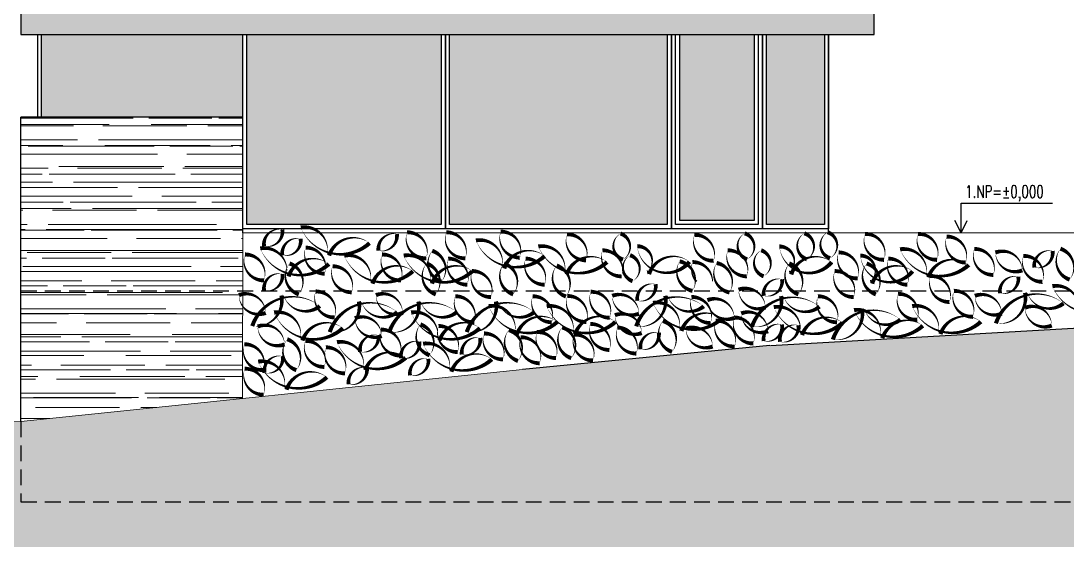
# Model space of a CAD drawing. Header units: metres. Extents: x -442 to 316, y -503 to 125.
# Drawn here: x 145.66 to 158.3, y -327.64 to -321.28 of the extents above; entities that cross this region are included whole.
import ezdxf

# ---------------------------------------------------------------- set-up
doc = ezdxf.new("R2010")
doc.units = ezdxf.units.M
doc.linetypes.add('DASHED', pattern=[19.05, 12.7, -6.35])
for name, color, linetype in [('popis', 6, 'Continuous'), ('SRAFA', 251, 'Continuous'), ('SRAFY', 3, 'Continuous'), ('zariz.predmety', 203, 'Continuous'), ('ZDIVO', 1, 'Continuous')]:
    doc.layers.add(name, color=color, linetype=linetype)
doc.styles.add('ROMANS', font='romans.shx', dxfattribs={"width": 0.7})
pattern_1 = [(0, (119.347, -343.87058), (0.5588, 0.254), [3.81, -0.508, 1.27, -0.254]), (0, (119.68482, -343.74358), (-0.254, 0.33782), [0.762, -0.08382, 1.524, -0.1905]), (0, (119.474, -343.65468), (1.3208, 0.17018), [2.032, -0.3556, 1.016, -0.254])]

msp = doc.modelspace()

# ---------------------------------------------------------------- hatches: boundary and pattern name
at = {"layer": 'SRAFA', "linetype": 'Continuous'}
for points in [[(150.74242, -321.44614), (148.39242, -321.44614), (148.39242, -323.74614), (150.74242, -323.74614)], [(150.84242, -321.44614), (150.84242, -323.74614), (153.473156, -323.74614), (153.473156, -321.44614)], [(154.52242, -321.44614), (153.623156, -321.44614), (153.623156, -323.69614), (154.52242, -323.69614)], [(155.37242, -321.44614), (154.67242, -321.44614), (154.67242, -323.74614), (155.37242, -323.74614)], [(175.632352, -324.09614), (175.632352, -327.644938), (133.892618, -327.644938), (133.892618, -326.59614), (137.462433, -326.59614), (137.462433, -326.39614), (138.662433, -326.39614), (138.962433, -326.39614), (145.66242, -326.12614), (151.722433, -325.49614), (154.712667, -325.206003), (159.772433, -324.918748), (164.832433, -324.631187), (174.247262, -324.09614)]]:
    msp.add_hatch(color=256, dxfattribs=at).paths.add_polyline_path(points)
at = {"layer": 'SRAFY', "linetype": 'Continuous', "lineweight": 0}
msp.add_hatch(color=252, dxfattribs=at).paths.add_polyline_path([(145.91242, -321.44614), (145.91242, -322.446141), (148.34242, -322.446141), (148.34242, -321.44614)])
h = msp.add_hatch(dxfattribs=at)
h.set_pattern_fill('AR-RROOF', color=256, scale=0.01, style=0)
h.set_pattern_definition(pattern_1)
h.paths.add_polyline_path([(148.342167, -324.546045), (148.34242, -323.84614), (148.34242, -322.446141), (145.662433, -322.446141), (145.662426, -324.546022)])
h = msp.add_hatch(dxfattribs=at)
h.set_pattern_fill('AR-RROOF', color=256, scale=0.01, style=0)
h.set_pattern_definition(pattern_1)
h.paths.add_polyline_path([(148.3421, -324.732443, -0.152589815), (148.296652, -324.598313, -0.049879311), (148.342153, -324.585562), (148.342167, -324.546045), (145.662422, -324.546022), (145.66242, -326.12614), (148.341697, -325.847602)])
at = {"layer": 'ZDIVO', "linetype": 'Continuous', "lineweight": 0}
h = msp.add_hatch(color=254, dxfattribs=at)
h.dxf.hatch_style = 1
h.paths.add_polyline_path([(155.97242, -316.64614), (145.66242, -316.64614), (145.66242, -321.44614), (155.97242, -321.44614)])
h.paths.add_polyline_path([(151.442417, -318.64614, -1), (152.442417, -318.64614, -1)], flags=16)
h.paths.add_polyline_path([(150.077392, -319.39614, -1), (147.377392, -319.39614, -1)], flags=16)
h.paths.add_polyline_path([(150.077051, -319.365813), (148.955956, -319.365813), (148.955956, -319.309361), (150.0746, -319.309361)], flags=0)
h.paths.add_polyline_path([(150.075911, -319.459361), (150.072077, -319.515813), (148.955956, -319.515813), (148.955956, -319.459361)], flags=0)
h.paths.add_polyline_path([(150.065294, -319.215813), (148.955956, -319.215813), (148.955956, -319.159361), (150.056465, -319.159361)], flags=0)
h.paths.add_polyline_path([(150.060447, -319.609361), (150.050183, -319.665813), (148.955956, -319.665813), (148.955956, -319.609361)], flags=0)
h.paths.add_polyline_path([(150.036355, -319.065813), (148.955956, -319.065813), (148.955956, -319.009361), (150.020799, -319.009361)], flags=0)
h.paths.add_polyline_path([(150.027611, -319.759361), (150.010503, -319.815813), (148.955956, -319.815813), (148.955956, -319.759361)], flags=0)
h.paths.add_polyline_path([(149.989052, -318.915813), (148.955956, -318.915813), (148.955956, -318.859361), (149.966088, -318.859361)], flags=0)
h.paths.add_polyline_path([(149.976033, -319.909361), (149.951309, -319.965813), (148.955956, -319.965813), (148.955956, -319.909361)], flags=0)
h.paths.add_polyline_path([(149.921204, -318.765813), (148.955956, -318.765813), (148.955956, -318.709361), (149.889646, -318.709361)], flags=0)
h.paths.add_polyline_path([(149.903248, -320.059361), (149.86957, -320.115813), (148.955956, -320.115813), (148.955956, -320.059361)], flags=0)
h.paths.add_polyline_path([(149.829022, -318.615813), (148.955956, -318.615813), (148.955956, -318.559361), (149.786779, -318.559361)], flags=0)
h.paths.add_polyline_path([(149.804969, -320.209361), (149.759946, -320.265813), (148.955956, -320.265813), (148.955956, -320.209361)], flags=0)
h.paths.add_polyline_path([(149.705651, -318.465813), (148.955956, -318.465813), (148.955956, -318.409361), (149.648677, -318.409361)], flags=0)
h.paths.add_polyline_path([(149.673281, -320.359361), (149.612133, -320.415813), (148.955956, -320.415813), (148.955956, -320.359361)], flags=0)
h.paths.add_polyline_path([(149.536956, -318.315813), (148.955956, -318.315813), (148.955956, -318.259361), (149.455563, -318.259361)], flags=0)
h.paths.add_polyline_path([(149.491093, -320.509361), (149.401458, -320.565813), (148.955956, -320.565813), (148.955956, -320.509361)], flags=0)
h.paths.add_polyline_path([(149.315478, -318.180963), (148.955956, -318.180963), (148.955956, -318.124511), (149.180668, -318.124511)], flags=0)
h.paths.add_polyline_path([(149.203599, -320.659361), (149.011932, -320.715813), (148.955956, -320.715813), (148.955956, -320.659361)], flags=0)

# ---------------------------------------------------------------- linework, layer by layer
for p, q in [((155.97242, -321.44614), (155.97242, -316.64614)), ((145.66242, -318.34614), (145.66242, -321.44614)), ((145.66242, -321.44614), (145.912368, -321.44614)), ((145.86242, -321.44614), (145.86242, -322.44614)), ((145.91242, -322.44614), (145.91242, -321.44614)), ((145.91242, -321.44614), (155.97242, -321.44614)), ((148.34242, -322.44614), (148.34242, -321.44614)), ((155.42242, -323.84614), (155.42242, -321.44614)), ((155.42242, -323.84614), (155.42242, -321.44614)), ((148.34242, -322.446141), (145.66242, -322.446141)), ((148.34242, -323.84614), (148.34242, -322.446141))]:
    msp.add_line(p, q)
at = {"layer": 'SRAFY', "linetype": 'Continuous'}
for p, q in [((145.66242, -326.12614), (145.662433, -322.446141)), ((157.02388, -323.84614), (157.02388, -323.484987)), ((157.02388, -323.484987), (158.127158, -323.484987)), ((157.02388, -323.84614), (156.949378, -323.694907)), ((157.02388, -323.84614), (157.098381, -323.694907))]:
    msp.add_line(p, q, dxfattribs=at)
at = {"layer": 'SRAFY', "linetype": 'DASHED', "ltscale": 0.015}
for p, q in [((145.662433, -324.546022), (159.772433, -324.54614)), ((145.66242, -326.12614), (145.662415, -327.096022)), ((145.662415, -327.096011), (159.772433, -327.09614))]:
    msp.add_line(p, q, dxfattribs=at)
at = {"layer": 'SRAFY', "linetype": 'Continuous', "lineweight": 0, "ltscale": 20}
msp.add_lwpolyline([(145.66242, -316.64614), (155.97242, -316.64614), (155.97242, -321.44614), (145.66242, -321.44614)], close=True, dxfattribs=at)
msp.add_lwpolyline([(145.66242, -316.64614), (155.97242, -316.64614), (155.97242, -321.44614), (145.66242, -321.44614)], close=True, dxfattribs=at)
at = {"layer": 'SRAFY', "linetype": 'Continuous'}
for points in [[(150.79242, -321.44614), (150.79242, -323.79614), (148.34242, -323.79614), (148.34242, -321.44614)], [(150.74242, -321.44614), (150.74242, -323.74614), (148.39242, -323.74614), (148.39242, -321.44614)], [(153.523156, -321.44614), (153.523156, -323.79614), (150.79242, -323.79614), (150.79242, -321.44614)], [(153.473156, -321.44614), (153.473156, -323.74614), (150.84242, -323.74614), (150.84242, -321.44614)], [(154.62242, -321.44614), (154.62242, -323.79614), (153.523156, -323.79614), (153.523156, -321.44614)], [(154.57242, -321.44614), (154.57242, -323.74614), (153.573156, -323.74614), (153.573156, -321.44614)], [(154.52242, -321.44614), (154.52242, -323.69614), (153.623156, -323.69614), (153.623156, -321.44614)], [(155.42242, -321.44614), (155.42242, -323.79614), (154.62242, -323.79614), (154.62242, -321.44614)], [(155.37242, -321.44614), (155.37242, -323.74614), (154.67242, -323.74614), (154.67242, -321.44614)]]:
    msp.add_lwpolyline(points, dxfattribs=at)
at = {"layer": 'zariz.predmety', "color": 253, "linetype": 'Continuous', "ltscale": 0.001}
for points in [[(149.875377, -323.969819, 0, 0, 0.520567051), (149.875377, -323.969819, 0, 0.05, 0.520567051), (149.387014, -324.11965, 0, 0.05, 0.520567051), (149.363913, -324.09797, 0, 0.05, 0.520567051), (149.044541, -323.780876, 0, 0.05, 0.520567051), (149.875377, -323.969819, 0.05, 0.05, 0)], [(148.600158, -324.006088, 0, 0, 0.520567051), (148.600158, -324.006088, 0, 0.05, 0.520567051), (148.822451, -323.806379, 0, 0.05, 0.520567051), (148.600158, -324.006088, 0.05, 0.05, 0)], [(148.820757, -324.116348, 0, 0, 0.520567051), (148.820757, -324.116348, 0, 0.05, 0.520567051), (149.04305, -323.916639, 0, 0.05, 0.520567051), (148.820757, -324.116348, 0.05, 0.05, 0)], [(149.983368, -324.059728, 0, 0, 0.520567051), (149.983368, -324.059728, 0, 0.05, 0.520567051), (150.205661, -323.860019, 0, 0.05, 0.520567051), (149.983368, -324.059728, 0.05, 0.05, 0)], [(150.329986, -323.838956, 0, 0, 0.520567051), (150.329986, -323.838956, 0, 0.05, 0.520567051), (150.559931, -324.152697, 0, 0.05, 0.520567051), (150.329986, -323.838956, 0.05, 0.05, 0)], [(150.802576, -323.838956, 0, 0, 0.520567051), (150.802576, -323.838956, 0, 0.05, 0.520567051), (151.032521, -324.152697, 0, 0.05, 0.520567051), (150.802576, -323.838956, 0.05, 0.05, 0)], [(151.461272, -323.830596, 0, 0, 0.520567051), (151.461272, -323.830596, 0, 0.05, 0.520567051), (151.691217, -324.144336, 0, 0.05, 0.520567051), (151.461272, -323.830596, 0.05, 0.05, 0)], [(152.262615, -323.863677, 0, 0, 0.520567051), (152.262615, -323.863677, 0, 0.05, 0.520567051), (152.49256, -324.177417, 0, 0.05, 0.520567051), (152.262615, -323.863677, 0.05, 0.05, 0)], [(152.908274, -323.853847, 0, 0, 0.520567051), (152.908274, -323.853847, 0, 0.05, 0.642491132), (152.938219, -324.167588, 0, 0.05, 0.642491132), (152.908274, -323.853847, 0.05, 0.05, 0)], [(153.802129, -323.869584, 0, 0, 0.520567051), (153.802129, -323.869584, 0, 0.05, 0.520567051), (154.032074, -324.183325, 0, 0.05, 0.520567051), (153.802129, -323.869584, 0.05, 0.05, 0)], [(154.409373, -323.850893, 0, 0, 0.520567051), (154.409373, -323.850893, 0, 0.05, 0.642491132), (154.439318, -324.164634, 0, 0.05, 0.642491132), (154.409373, -323.850893, 0.05, 0.05, 0)], [(155.130373, -323.850893, 0, 0, 0.520567051), (155.130373, -323.850893, 0, 0.05, 0.642491132), (155.160318, -324.164634, 0, 0.05, 0.642491132), (155.130373, -323.850893, 0.05, 0.05, 0)], [(155.410682, -323.837414, 0, 0, 0.520567051), (155.410682, -323.837414, 0, 0.05, 0.642491132), (155.440626, -324.151155, 0, 0.05, 0.642491132), (155.410682, -323.837414, 0.05, 0.05, 0)], [(156.092916, -324.171722, 0, 0, 0.520567051), (156.092916, -324.171722, 0, 0.05, 0.520567051), (155.862971, -323.857981, 0, 0.05, 0.520567051), (156.092916, -324.171722, 0.05, 0.05, 0)], [(156.733949, -324.171722, 0, 0, 0.520567051), (156.733949, -324.171722, 0, 0.05, 0.520567051), (156.504004, -323.857981, 0, 0.05, 0.520567051), (156.733949, -324.171722, 0.05, 0.05, 0)], [(157.079832, -324.204067, 0, 0, 0.520567051), (157.079832, -324.204067, 0, 0.05, 0.520567051), (156.849888, -323.890327, 0, 0.05, 0.520567051), (157.079832, -324.204067, 0.05, 0.05, 0)], [(149.385226, -324.222433, 0, 0, 0.520567051), (149.385226, -324.222433, 0, 0.05, 0.520567051), (148.896864, -324.372264, 0, 0.05, 0.520567051), (148.873762, -324.350583, 0, 0.05, 0.520567051), (148.55439, -324.033489, 0, 0.05, 0.520567051), (149.385226, -324.222433, 0.05, 0.05, 0)], [(149.332358, -324.338165, 0, 0, 0.520567051), (149.332358, -324.338165, 0, 0.05, 0.520567051), (149.102413, -324.024424, 0, 0.05, 0.520567051), (149.332358, -324.338165, 0.05, 0.05, 0)], [(151.991744, -324.125711, 0, 0, 0.520567051), (151.991744, -324.125711, 0, 0.05, 0.520567051), (151.503381, -324.275542, 0, 0.05, 0.520567051), (151.48028, -324.253862, 0, 0.05, 0.520567051), (151.160908, -323.936767, 0, 0.05, 0.520567051), (151.991744, -324.125711, 0.05, 0.05, 0)], [(152.746038, -324.198776, 0, 0, 0.520567051), (152.746038, -324.198776, 0, 0.05, 0.520567051), (152.257675, -324.348607, 0, 0.05, 0.520567051), (152.234574, -324.326927, 0, 0.05, 0.520567051), (151.915202, -324.009832, 0, 0.05, 0.520567051), (152.746038, -324.198776, 0.05, 0.05, 0)], [(153.7416, -324.195704, 0, 0, 0.520567051), (153.7416, -324.195704, 0, 0.05, 0.520567051), (153.253238, -324.345535, 0, 0.05, 0.520567051), (153.230136, -324.323855, 0, 0.05, 0.691467557), (153.110764, -324.00676, 0, 0.05, 0.673550101), (153.7416, -324.195704, 0.05, 0.05, 0)], [(155.459928, -324.198848, 0, 0, 0.520567051), (155.459928, -324.198848, 0, 0.05, 0.520567051), (154.971565, -324.348679, 0, 0.05, 0.520567051), (154.948464, -324.326998, 0, 0.05, 0.691467557), (154.829092, -324.009904, 0, 0.05, 0.673550101), (155.459928, -324.198848, 0.05, 0.05, 0)], [(157.117283, -324.233741, 0, 0, 0.520567051), (157.117283, -324.233741, 0, 0.05, 0.520567051), (156.628921, -324.383572, 0, 0.05, 0.520567051), (156.605819, -324.361891, 0, 0.05, 0.520567051), (156.286447, -324.044797, 0, 0.05, 0.520567051), (157.117283, -324.233741, 0.05, 0.05, 0)], [(157.18381, -324.039896, 0, 0, 0.520567051), (157.18381, -324.039896, 0, 0.05, 0.520567051), (157.413754, -324.353637, 0, 0.05, 0.520567051), (157.18381, -324.039896, 0.05, 0.05, 0)], [(158.335724, -324.410503, 0, 0, 0.520567051), (158.335724, -324.410503, 0, 0.05, 0.520567051), (158.225274, -324.03753, 0, 0.05, 0.520567051), (158.335724, -324.410503, 0.05, 0.05, 0)], [(148.369847, -324.106819, 0, 0, 0.520567051), (148.369847, -324.106819, 0, 0.05, 0.520567051), (148.599791, -324.42056, 0, 0.05, 0.520567051), (148.369847, -324.106819, 0.05, 0.05, 0)], [(150.399704, -324.309446, 0, 0, 0.520567051), (150.399704, -324.309446, 0, 0.05, 0.520567051), (149.911341, -324.459277, 0, 0.05, 0.520567051), (149.88824, -324.437597, 0, 0.05, 0.520567051), (149.568868, -324.120502, 0, 0.05, 0.520567051), (150.399704, -324.309446, 0.05, 0.05, 0)], [(150.025435, -324.106819, 0, 0, 0.520567051), (150.025435, -324.106819, 0, 0.05, 0.520567051), (150.25538, -324.42056, 0, 0.05, 0.520567051), (150.025435, -324.106819, 0.05, 0.05, 0)], [(151.11916, -324.309446, 0, 0, 0.520567051), (151.11916, -324.309446, 0, 0.05, 0.520567051), (150.630798, -324.459277, 0, 0.05, 0.520567051), (150.607696, -324.437597, 0, 0.05, 0.520567051), (150.288324, -324.120502, 0, 0.05, 0.520567051), (151.11916, -324.309446, 0.05, 0.05, 0)], [(150.743875, -324.435735, 0, 0, 0.520567051), (150.743875, -324.435735, 0, 0.05, 0.520567051), (150.633425, -324.062763, 0, 0.05, 0.520567051), (150.743875, -324.435735, 0.05, 0.05, 0)], [(151.055579, -324.471326, 0, 0, 0.520567051), (151.055579, -324.471326, 0, 0.05, 0.520567051), (150.825635, -324.157585, 0, 0.05, 0.520567051), (151.055579, -324.471326, 0.05, 0.05, 0)], [(151.991712, -324.471326, 0, 0, 0.520567051), (151.991712, -324.471326, 0, 0.05, 0.520567051), (151.761767, -324.157585, 0, 0.05, 0.520567051), (151.991712, -324.471326, 0.05, 0.05, 0)], [(152.9205, -324.370821, 0, 0, 0.520567051), (152.9205, -324.370821, 0, 0.05, 0.520567051), (152.690556, -324.05708, 0, 0.05, 0.520567051), (152.9205, -324.370821, 0.05, 0.05, 0)], [(153.023921, -324.115602, 0, 0, 0.520567051), (153.023921, -324.115602, 0, 0.05, 0.642491132), (153.053865, -324.429343, 0, 0.05, 0.642491132), (153.023921, -324.115602, 0.05, 0.05, 0)], [(154.434713, -324.370501, 0, 0, 0.520567051), (154.434713, -324.370501, 0, 0.05, 0.520567051), (154.204768, -324.05676, 0, 0.05, 0.520567051), (154.434713, -324.370501, 0.05, 0.05, 0)], [(154.608046, -324.056373, 0, 0, 0.520567051), (154.608046, -324.056373, 0, 0.05, 0.642491132), (154.63799, -324.370113, 0, 0.05, 0.642491132), (154.608046, -324.056373, 0.05, 0.05, 0)], [(155.773174, -324.396108, 0, 0, 0.520567051), (155.773174, -324.396108, 0, 0.05, 0.520567051), (155.54323, -324.082367, 0, 0.05, 0.520567051), (155.773174, -324.396108, 0.05, 0.05, 0)], [(156.437903, -324.309446, 0, 0, 0.520567051), (156.437903, -324.309446, 0, 0.05, 0.520567051), (155.94954, -324.459277, 0, 0.05, 0.520567051), (155.926439, -324.437597, 0, 0.05, 0.691467557), (155.807067, -324.120502, 0, 0.05, 0.673550101), (156.437903, -324.309446, 0.05, 0.05, 0)], [(156.374322, -324.471326, 0, 0, 0.520567051), (156.374322, -324.471326, 0, 0.05, 0.520567051), (156.144378, -324.157585, 0, 0.05, 0.520567051), (156.374322, -324.471326, 0.05, 0.05, 0)], [(157.763382, -324.298947, 0, 0, 0.520567051), (157.763382, -324.298947, 0, 0.05, 0.520567051), (157.439516, -324.083498, 0, 0.05, 0.520567051), (157.763382, -324.298947, 0.05, 0.05, 0)], [(158.007561, -324.437728, 0, 0, 0.520567051), (158.007561, -324.437728, 0, 0.05, 0.520567051), (157.777616, -324.123987, 0, 0.05, 0.520567051), (158.007561, -324.437728, 0.05, 0.05, 0)], [(157.908184, -324.264473, 0, 0, 0.520567051), (157.908184, -324.264473, 0, 0.05, 0.520567051), (158.130477, -324.064763, 0, 0.05, 0.520567051), (157.908184, -324.264473, 0.05, 0.05, 0)], [(149.019439, -324.588667, 0, 0, 0.520567051), (149.019439, -324.588667, 0, 0.05, 0.520567051), (148.90899, -324.215694, 0, 0.05, 0.520567051), (149.019439, -324.588667, 0.05, 0.05, 0)], [(149.658337, -324.563289, 0, 0, 0.520567051), (149.658337, -324.563289, 0, 0.05, 0.520567051), (149.428392, -324.249549, 0, 0.05, 0.520567051), (149.658337, -324.563289, 0.05, 0.05, 0)], [(150.675028, -324.588667, 0, 0, 0.520567051), (150.675028, -324.588667, 0, 0.05, 0.520567051), (150.564579, -324.215694, 0, 0.05, 0.520567051), (150.675028, -324.588667, 0.05, 0.05, 0)], [(151.611161, -324.588667, 0, 0, 0.520567051), (151.611161, -324.588667, 0, 0.05, 0.520567051), (151.500711, -324.215694, 0, 0.05, 0.520567051), (151.611161, -324.588667, 0.05, 0.05, 0)], [(152.247969, -324.614206, 0, 0, 0.520567051), (152.247969, -324.614206, 0, 0.05, 0.520567051), (152.137519, -324.241233, 0, 0.05, 0.520567051), (152.247969, -324.614206, 0.05, 0.05, 0)], [(153.622961, -324.190435, 0, 0, 0.520567051), (153.622961, -324.190435, 0, 0.05, 0.520567051), (153.778413, -324.547005, 0, 0.05, 0.520567051), (153.622961, -324.190435, 0.05, 0.05, 0)], [(154.06994, -324.209691, 0, 0, 0.520567051), (154.06994, -324.209691, 0, 0.05, 0.520567051), (154.225392, -324.566261, 0, 0.05, 0.520567051), (154.06994, -324.209691, 0.05, 0.05, 0)], [(155.057638, -324.588667, 0, 0, 0.520567051), (155.057638, -324.588667, 0, 0.05, 0.520567051), (154.947189, -324.215694, 0, 0.05, 0.520567051), (155.057638, -324.588667, 0.05, 0.05, 0)], [(155.993771, -324.588667, 0, 0, 0.520567051), (155.993771, -324.588667, 0, 0.05, 0.520567051), (155.883321, -324.215694, 0, 0.05, 0.520567051), (155.993771, -324.588667, 0.05, 0.05, 0)], [(148.600158, -324.542491, 0, 0, 0.520567051), (148.600158, -324.542491, 0, 0.05, 0.520567051), (148.822451, -324.342782, 0, 0.05, 0.520567051), (148.600158, -324.542491, 0.05, 0.05, 0)], [(151.344588, -324.621522, 0, 0, 0.520567051), (151.344588, -324.621522, 0, 0.05, 0.520567051), (151.114643, -324.307781, 0, 0.05, 0.520567051), (151.344588, -324.621522, 0.05, 0.05, 0)], [(154.638357, -324.606581, 0, 0, 0.520567051), (154.638357, -324.606581, 0, 0.05, 0.520567051), (154.86065, -324.406872, 0, 0.05, 0.520567051), (154.638357, -324.606581, 0.05, 0.05, 0)], [(155.727198, -324.621522, 0, 0, 0.520567051), (155.727198, -324.621522, 0, 0.05, 0.520567051), (155.497253, -324.307781, 0, 0.05, 0.520567051), (155.727198, -324.621522, 0.05, 0.05, 0)], [(156.883778, -324.680933, 0, 0, 0.520567051), (156.883778, -324.680933, 0, 0.05, 0.520567051), (156.653834, -324.367193, 0, 0.05, 0.520567051), (156.883778, -324.680933, 0.05, 0.05, 0)], [(157.493858, -324.575442, 0, 0, 0.520567051), (157.493858, -324.575442, 0, 0.05, 0.520567051), (157.716151, -324.375732, 0, 0.05, 0.520567051), (157.493858, -324.575442, 0.05, 0.05, 0)], [(149.4543, -324.867745, 0, 0, 0.520567051), (149.4543, -324.867745, 0, 0.05, 0.520567051), (149.224356, -324.554004, 0, 0.05, 0.520567051), (149.4543, -324.867745, 0.05, 0.05, 0)], [(153.111248, -324.66581, 0, 0, 0.520567051), (153.111248, -324.66581, 0, 0.05, 0.520567051), (153.333541, -324.466101, 0, 0.05, 0.520567051), (153.111248, -324.66581, 0.05, 0.05, 0)], [(154.658717, -324.747796, 0, 0, 0.520567051), (154.658717, -324.747796, 0, 0.05, 0.520567051), (154.334851, -324.532346, 0, 0.05, 0.520567051), (154.658717, -324.747796, 0.05, 0.05, 0)], [(157.166639, -324.86046, 0, 0, 0.520567051), (157.166639, -324.86046, 0, 0.05, 0.520567051), (156.936695, -324.546719, 0, 0.05, 0.520567051), (157.166639, -324.86046, 0.05, 0.05, 0)], [(158.958582, -324.679051, 0, 0, 0.520567051), (158.958582, -324.679051, 0, 0.05, 0.520567051), (158.470219, -324.828882, 0, 0.05, 0.520567051), (158.447118, -324.807202, 0, 0.05, 0.520567051), (158.127746, -324.490108, 0, 0.05, 0.520567051), (158.958582, -324.679051, 0.05, 0.05, 0)], [(148.620518, -324.813763, 0, 0, 0.520567051), (148.620518, -324.813763, 0, 0.05, 0.520567051), (148.296652, -324.598313, 0, 0.05, 0.520567051), (148.620518, -324.813763, 0.05, 0.05, 0)], [(148.457895, -324.972617, 0, 0, 0.520567051), (148.457895, -324.972617, 0, 0.05, 0.520567051), (148.81035, -324.602857, 0, 0.05, 0.520567051), (148.841108, -324.610449, 0, 0.05, 0.520567051), (149.274837, -324.730558, 0, 0.05, 0.520567051), (148.457895, -324.972617, 0.05, 0.05, 0)], [(149.394027, -325.045551, 0, 0, 0.520567051), (149.394027, -325.045551, 0, 0.05, 0.520567051), (149.746482, -324.675791, 0, 0.05, 0.520567051), (149.777241, -324.683383, 0, 0.05, 0.520567051), (150.21097, -324.803492, 0, 0.05, 0.520567051), (149.394027, -325.045551, 0.05, 0.05, 0)], [(150.276107, -324.813763, 0, 0, 0.520567051), (150.276107, -324.813763, 0, 0.05, 0.520567051), (149.952241, -324.598313, 0, 0.05, 0.520567051), (150.276107, -324.813763, 0.05, 0.05, 0)], [(150.113484, -325.045551, 0, 0, 0.520567051), (150.113484, -325.045551, 0, 0.05, 0.520567051), (150.465939, -324.675791, 0, 0.05, 0.520567051), (150.496697, -324.683383, 0, 0.05, 0.520567051), (150.930426, -324.803492, 0, 0.05, 0.520567051), (150.113484, -325.045551, 0.05, 0.05, 0)], [(151.140551, -324.925978, 0, 0, 0.520567051), (151.140551, -324.925978, 0, 0.05, 0.520567051), (150.910607, -324.612237, 0, 0.05, 0.520567051), (151.140551, -324.925978, 0.05, 0.05, 0)], [(151.049616, -325.045551, 0, 0, 0.520567051), (151.049616, -325.045551, 0, 0.05, 0.520567051), (151.402071, -324.675791, 0, 0.05, 0.520567051), (151.43283, -324.683383, 0, 0.05, 0.520567051), (151.866559, -324.803492, 0, 0.05, 0.520567051), (151.049616, -325.045551, 0.05, 0.05, 0)], [(152.076684, -324.925978, 0, 0, 0.520567051), (152.076684, -324.925978, 0, 0.05, 0.520567051), (151.846739, -324.612237, 0, 0.05, 0.520567051), (152.076684, -324.925978, 0.05, 0.05, 0)], [(152.495924, -324.92267, 0, 0, 0.520567051), (152.495924, -324.92267, 0, 0.05, 0.520567051), (152.26598, -324.608929, 0, 0.05, 0.520567051), (152.495924, -324.92267, 0.05, 0.05, 0)], [(152.778785, -324.871679, 0, 0, 0.520567051), (152.778785, -324.871679, 0, 0.05, 0.520567051), (152.548841, -324.557938, 0, 0.05, 0.520567051), (152.778785, -324.871679, 0.05, 0.05, 0)], [(153.131608, -324.822546, 0, 0, 0.520567051), (153.131608, -324.822546, 0, 0.05, 0.520567051), (152.807742, -324.607096, 0, 0.05, 0.520567051), (153.131608, -324.822546, 0.05, 0.05, 0)], [(153.097203, -324.975661, 0, 0, 0.520567051), (153.097203, -324.975661, 0, 0.05, 0.520567051), (153.449658, -324.605901, 0, 0.05, 0.520567051), (153.480417, -324.613494, 0, 0.05, 0.520567051), (153.914146, -324.733603, 0, 0.05, 0.520567051), (153.097203, -324.975661, 0.05, 0.05, 0)], [(153.996052, -324.934761, 0, 0, 0.520567051), (153.996052, -324.934761, 0, 0.05, 0.520567051), (153.766107, -324.62102, 0, 0.05, 0.520567051), (153.996052, -324.934761, 0.05, 0.05, 0)], [(154.283129, -324.87408, 0, 0, 0.520567051), (154.283129, -324.87408, 0, 0.05, 0.520567051), (153.959263, -324.658631, 0, 0.05, 0.520567051), (154.283129, -324.87408, 0.05, 0.05, 0)], [(154.496094, -324.979584, 0, 0, 0.520567051), (154.496094, -324.979584, 0, 0.05, 0.520567051), (154.848549, -324.609824, 0, 0.05, 0.520567051), (154.879307, -324.617416, 0, 0.05, 0.520567051), (155.313037, -324.737525, 0, 0.05, 0.520567051), (154.496094, -324.979584, 0.05, 0.05, 0)], [(155.523161, -324.925978, 0, 0, 0.520567051), (155.523161, -324.925978, 0, 0.05, 0.520567051), (155.293217, -324.612237, 0, 0.05, 0.520567051), (155.523161, -324.925978, 0.05, 0.05, 0)], [(156.493378, -324.89715, 0, 0, 0.520567051), (156.493378, -324.89715, 0, 0.05, 0.520567051), (156.263433, -324.58341, 0, 0.05, 0.520567051), (156.493378, -324.89715, 0.05, 0.05, 0)], [(157.514218, -324.822546, 0, 0, 0.520567051), (157.514218, -324.822546, 0, 0.05, 0.520567051), (157.190352, -324.607096, 0, 0.05, 0.520567051), (157.514218, -324.822546, 0.05, 0.05, 0)], [(157.444528, -324.939905, 0, 0, 0.520567051), (157.444528, -324.939905, 0, 0.05, 0.520567051), (157.796983, -324.570145, 0, 0.05, 0.520567051), (157.827741, -324.577738, 0, 0.05, 0.520567051), (158.261471, -324.697846, 0, 0.05, 0.520567051), (157.444528, -324.939905, 0.05, 0.05, 0)], [(149.553204, -324.99781, 0, 0, 0.520567051), (149.553204, -324.99781, 0, 0.05, 0.520567051), (149.064841, -325.147641, 0, 0.05, 0.520567051), (149.04174, -325.125961, 0, 0.05, 0.520567051), (148.722368, -324.808866, 0, 0.05, 0.520567051), (149.553204, -324.99781, 0.05, 0.05, 0)], [(151.208793, -324.99781, 0, 0, 0.520567051), (151.208793, -324.99781, 0, 0.05, 0.520567051), (150.72043, -325.147641, 0, 0.05, 0.520567051), (150.697329, -325.125961, 0, 0.05, 0.520567051), (150.377957, -324.808866, 0, 0.05, 0.520567051), (151.208793, -324.99781, 0.05, 0.05, 0)], [(152.144925, -324.921879, 0, 0, 0.520567051), (152.144925, -324.921879, 0, 0.05, 0.520567051), (151.656563, -325.07171, 0, 0.05, 0.520567051), (151.633461, -325.05003, 0, 0.05, 0.520567051), (151.31409, -324.732935, 0, 0.05, 0.520567051), (152.144925, -324.921879, 0.05, 0.05, 0)], [(152.847027, -324.921879, 0, 0, 0.520567051), (152.847027, -324.921879, 0, 0.05, 0.520567051), (152.358665, -325.07171, 0, 0.05, 0.520567051), (152.335563, -325.05003, 0, 0.05, 0.520567051), (152.016191, -324.732935, 0, 0.05, 0.520567051), (152.847027, -324.921879, 0.05, 0.05, 0)], [(154.132592, -324.881431, 0, 0, 0.520567051), (154.132592, -324.881431, 0, 0.05, 0.520567051), (153.644229, -325.031262, 0, 0.05, 0.520567051), (153.621128, -325.009581, 0, 0.05, 0.520567051), (153.301756, -324.692487, 0, 0.05, 0.520567051), (154.132592, -324.881431, 0.05, 0.05, 0)], [(154.691125, -325.034693, 0, 0, 0.520567051), (154.691125, -325.034693, 0, 0.05, 0.520567051), (154.367259, -324.819243, 0, 0.05, 0.520567051), (154.691125, -325.034693, 0.05, 0.05, 0)], [(155.591403, -324.931843, 0, 0, 0.520567051), (155.591403, -324.931843, 0, 0.05, 0.520567051), (155.103041, -325.081674, 0, 0.05, 0.520567051), (155.079939, -325.059994, 0, 0.05, 0.520567051), (154.760567, -324.742899, 0, 0.05, 0.520567051), (155.591403, -324.931843, 0.05, 0.05, 0)], [(155.473885, -325.135774, 0, 0, 0.520567051), (155.473885, -325.135774, 0, 0.05, 0.520567051), (155.82634, -324.766014, 0, 0.05, 0.520567051), (155.857099, -324.773607, 0, 0.05, 0.520567051), (156.290828, -324.893715, 0, 0.05, 0.520567051), (155.473885, -325.135774, 0.05, 0.05, 0)], [(156.561619, -324.968983, 0, 0, 0.520567051), (156.561619, -324.968983, 0, 0.05, 0.520567051), (156.073257, -325.118814, 0, 0.05, 0.520567051), (156.050155, -325.097133, 0, 0.05, 0.520567051), (155.730783, -324.780039, 0, 0.05, 0.520567051), (156.561619, -324.968983, 0.05, 0.05, 0)], [(157.263721, -324.920046, 0, 0, 0.520567051), (157.263721, -324.920046, 0, 0.05, 0.520567051), (156.775358, -325.069877, 0, 0.05, 0.520567051), (156.752257, -325.048196, 0, 0.05, 0.520567051), (156.432885, -324.731102, 0, 0.05, 0.520567051), (157.263721, -324.920046, 0.05, 0.05, 0)], [(158.119463, -324.96631, 0, 0, 0.520567051), (158.119463, -324.96631, 0, 0.05, 0.520567051), (157.795597, -324.750861, 0, 0.05, 0.520567051), (158.119463, -324.96631, 0.05, 0.05, 0)], [(150.022264, -325.092657, 0, 0, 0.520567051), (150.022264, -325.092657, 0, 0.05, 0.520567051), (149.698398, -324.877207, 0, 0.05, 0.520567051), (150.022264, -325.092657, 0.05, 0.05, 0)], [(153.164015, -325.056873, 0, 0, 0.520567051), (153.164015, -325.056873, 0, 0.05, 0.520567051), (152.840149, -324.841423, 0, 0.05, 0.520567051), (153.164015, -325.056873, 0.05, 0.05, 0)], [(153.530363, -325.283901, 0, 0, 0.520567051), (153.530363, -325.283901, 0, 0.05, 0.520567051), (153.419913, -324.910928, 0, 0.05, 0.520567051), (153.530363, -325.283901, 0.05, 0.05, 0)], [(154.287456, -325.220363, 0, 0, 0.520567051), (154.287456, -325.220363, 0, 0.05, 0.520567051), (154.057511, -324.906622, 0, 0.05, 0.520567051), (154.287456, -325.220363, 0.05, 0.05, 0)], [(154.282875, -324.868868, 0, 0, 0.520567051), (154.282875, -324.868868, 0, 0.05, 0.520567051), (154.512819, -325.182609, 0, 0.05, 0.520567051), (154.282875, -324.868868, 0.05, 0.05, 0)], [(148.84779, -325.193624, 0, 0, 0.520567051), (148.84779, -325.193624, 0, 0.05, 0.520567051), (148.523924, -324.978175, 0, 0.05, 0.520567051), (148.84779, -325.193624, 0.05, 0.05, 0)], [(150.013384, -325.014444, 0, 0, 0.520567051), (150.013384, -325.014444, 0, 0.05, 0.520567051), (150.243329, -325.328185, 0, 0.05, 0.520567051), (150.013384, -325.014444, 0.05, 0.05, 0)], [(150.600842, -325.325196, 0, 0, 0.520567051), (150.600842, -325.325196, 0, 0.05, 0.520567051), (150.490392, -324.952223, 0, 0.05, 0.520567051), (150.600842, -325.325196, 0.05, 0.05, 0)], [(150.93889, -325.286024, 0, 0, 0.520567051), (150.93889, -325.286024, 0, 0.05, 0.520567051), (150.708945, -324.972284, 0, 0.05, 0.520567051), (150.93889, -325.286024, 0.05, 0.05, 0)], [(151.489728, -325.375719, 0, 0, 0.520567051), (151.489728, -325.375719, 0, 0.05, 0.520567051), (151.259783, -325.061978, 0, 0.05, 0.520567051), (151.489728, -325.375719, 0.05, 0.05, 0)], [(151.668767, -325.394066, 0, 0, 0.520567051), (151.668767, -325.394066, 0, 0.05, 0.520567051), (151.558318, -325.021093, 0, 0.05, 0.520567051), (151.668767, -325.394066, 0.05, 0.05, 0)], [(152.129268, -325.358789, 0, 0, 0.520567051), (152.129268, -325.358789, 0, 0.05, 0.520567051), (151.899323, -325.045048, 0, 0.05, 0.520567051), (152.129268, -325.358789, 0.05, 0.05, 0)], [(152.313096, -325.360664, 0, 0, 0.520567051), (152.313096, -325.360664, 0, 0.05, 0.520567051), (152.202647, -324.987692, 0, 0.05, 0.520567051), (152.313096, -325.360664, 0.05, 0.05, 0)], [(152.773597, -325.260618, 0, 0, 0.520567051), (152.773597, -325.260618, 0, 0.05, 0.520567051), (152.543652, -324.946877, 0, 0.05, 0.520567051), (152.773597, -325.260618, 0.05, 0.05, 0)], [(152.868885, -324.99082, 0, 0, 0.520567051), (152.868885, -324.99082, 0, 0.05, 0.520567051), (153.098829, -325.304561, 0, 0.05, 0.520567051), (152.868885, -324.99082, 0.05, 0.05, 0)], [(153.149023, -325.252571, 0, 0, 0.520567051), (153.149023, -325.252571, 0, 0.05, 0.520567051), (153.371315, -325.052862, 0, 0.05, 0.520567051), (153.149023, -325.252571, 0.05, 0.05, 0)], [(154.021274, -325.219254, 0, 0, 0.520567051), (154.021274, -325.219254, 0, 0.05, 0.520567051), (153.697407, -325.003804, 0, 0.05, 0.520567051), (154.021274, -325.219254, 0.05, 0.05, 0)], [(154.638191, -325.152929, 0, 0, 0.520567051), (154.638191, -325.152929, 0, 0.05, 0.520567051), (154.860484, -324.953219, 0, 0.05, 0.520567051), (154.638191, -325.152929, 0.05, 0.05, 0)], [(154.835199, -325.162088, 0, 0, 0.520567051), (154.835199, -325.162088, 0, 0.05, 0.520567051), (155.057492, -324.962379, 0, 0.05, 0.520567051), (154.835199, -325.162088, 0.05, 0.05, 0)], [(148.990316, -325.505373, 0, 0, 0.520567051), (148.990316, -325.505373, 0, 0.05, 0.520567051), (148.879867, -325.1324, 0, 0.05, 0.520567051), (148.990316, -325.505373, 0.05, 0.05, 0)], [(149.328364, -325.466201, 0, 0, 0.520567051), (149.328364, -325.466201, 0, 0.05, 0.520567051), (149.09842, -325.15246, 0, 0.05, 0.520567051), (149.328364, -325.466201, 0.05, 0.05, 0)], [(150.312875, -325.356239, 0, 0, 0.520567051), (150.312875, -325.356239, 0, 0.05, 0.520567051), (149.824513, -325.50607, 0, 0.05, 0.520567051), (149.801411, -325.48439, 0, 0.05, 0.520567051), (149.482039, -325.167296, 0, 0.05, 0.520567051), (150.312875, -325.356239, 0.05, 0.05, 0)], [(149.760539, -325.283185, 0, 0, 0.520567051), (149.760539, -325.283185, 0, 0.05, 0.520567051), (149.982831, -325.083475, 0, 0.05, 0.520567051), (149.760539, -325.283185, 0.05, 0.05, 0)], [(150.255581, -325.360326, 0, 0, 0.520567051), (150.255581, -325.360326, 0, 0.05, 0.520567051), (150.477874, -325.160617, 0, 0.05, 0.520567051), (150.255581, -325.360326, 0.05, 0.05, 0)], [(151.353028, -325.374941, 0, 0, 0.520567051), (151.353028, -325.374941, 0, 0.05, 0.520567051), (150.864665, -325.524772, 0, 0.05, 0.520567051), (150.841564, -325.503091, 0, 0.05, 0.520567051), (150.522192, -325.185997, 0, 0.05, 0.520567051), (151.353028, -325.374941, 0.05, 0.05, 0)], [(150.990597, -325.315706, 0, 0, 0.520567051), (150.990597, -325.315706, 0, 0.05, 0.520567051), (151.21289, -325.115996, 0, 0.05, 0.520567051), (150.990597, -325.315706, 0.05, 0.05, 0)], [(151.932795, -325.421724, 0, 0, 0.520567051), (151.932795, -325.421724, 0, 0.05, 0.520567051), (151.70285, -325.107983, 0, 0.05, 0.520567051), (151.932795, -325.421724, 0.05, 0.05, 0)], [(152.577124, -325.388322, 0, 0, 0.520567051), (152.577124, -325.388322, 0, 0.05, 0.520567051), (152.347179, -325.074582, 0, 0.05, 0.520567051), (152.577124, -325.388322, 0.05, 0.05, 0)], [(148.362289, -325.191918, 0, 0, 0.520567051), (148.362289, -325.191918, 0, 0.05, 0.520567051), (148.592233, -325.505659, 0, 0.05, 0.520567051), (148.362289, -325.191918, 0.05, 0.05, 0)], [(149.577353, -325.543802, 0, 0, 0.520567051), (149.577353, -325.543802, 0, 0.05, 0.520567051), (149.347408, -325.230061, 0, 0.05, 0.520567051), (149.577353, -325.543802, 0.05, 0.05, 0)], [(149.360488, -325.591189, 0, 0, 0.520567051), (149.360488, -325.591189, 0, 0.05, 0.520567051), (148.872126, -325.74102, 0, 0.05, 0.520567051), (148.849024, -325.719339, 0, 0.05, 0.520567051), (148.529652, -325.402245, 0, 0.05, 0.520567051), (149.360488, -325.591189, 0.05, 0.05, 0)], [(148.604486, -325.5378, 0, 0, 0.520567051), (148.604486, -325.5378, 0, 0.05, 0.520567051), (148.826778, -325.33809, 0, 0.05, 0.520567051), (148.604486, -325.5378, 0.05, 0.05, 0)], [(150.363785, -325.568376, 0, 0, 0.520567051), (150.363785, -325.568376, 0, 0.05, 0.520567051), (150.586078, -325.368666, 0, 0.05, 0.520567051), (150.363785, -325.568376, 0.05, 0.05, 0)], [(148.596605, -325.801976, 0, 0, 0.520567051), (148.596605, -325.801976, 0, 0.05, 0.520567051), (148.36666, -325.488235, 0, 0.05, 0.520567051), (148.596605, -325.801976, 0.05, 0.05, 0)], [(149.621876, -325.675906, 0, 0, 0.520567051), (149.621876, -325.675906, 0, 0.05, 0.520567051), (149.844169, -325.476196, 0, 0.05, 0.520567051), (149.621876, -325.675906, 0.05, 0.05, 0)]]:
    msp.add_lwpolyline(points, format="xyseb", close=True, dxfattribs=at)
msp.add_lwpolyline([(154.020692, -324.431485, 0.009081, 0.05, 0.414330532), (153.778185, -324.199145, 0, 0.027797, 0.273350926), (153.827644, -324.435585, 0, 0, 0)], format="xyseb", dxfattribs=at)
at = {"layer": 'ZDIVO', "linetype": 'Continuous', "lineweight": 0}
for p, q in [((148.34242, -323.84614), (148.341697, -325.847602)), ((148.34242, -323.84614), (164.833156, -323.84614)), ((151.722433, -325.49614), (145.66242, -326.12614)), ((145.66242, -326.12614), (138.962433, -326.39614))]:
    msp.add_line(p, q, dxfattribs=at)
at = {"layer": 'ZDIVO', "linetype": 'Continuous'}
for p, q in [((154.719429, -325.205911), (174.247262, -324.09614)), ((154.712667, -325.206003), (151.722433, -325.49614))]:
    msp.add_line(p, q, dxfattribs=at)

# ---------------------------------------------------------------- texts
at = {"layer": 'popis', "linetype": 'Continuous', "insert": (157.073426, -323.271464), "char_height": 0.15, "width": 2.20915077, "attachment_point": 1, "style": 'ROMANS'}
msp.add_mtext('1.NP=%%P0,000', dxfattribs=at)

doc.saveas('drawing.dxf')
